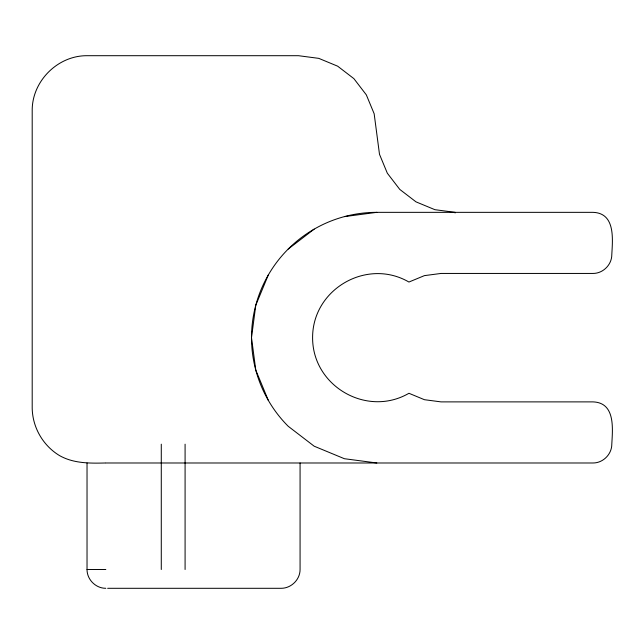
<?xml version="1.0" encoding="UTF-8"?>
<svg xmlns="http://www.w3.org/2000/svg" width="644" height="644" viewBox="0 0 644 644"><rect width="100%" height="100%" fill="white"/><g stroke="black" fill="none" stroke-linecap="round" stroke-linejoin="round"><path stroke-width="0.97" d="M455.067 212.979L455.155 212.343L434.877 209.678L415.992 201.854L399.771 189.408L387.318 173.188L379.493 154.294L374.156 113.747L366.331 94.861L353.886 78.64L337.665 66.187L318.772 58.363L298.502 55.698L87.029 55.698C57.686 55.513 32.015 81.184 32.2 110.527L32.2 408.159C32.522 427.463 43.059 445.704 59.61 455.638C73.569 463.503 89.814 463.382 105.358 462.988M268.298 275.004L255.781 305.232L251.506 337.665L255.781 370.099L268.298 400.327M288.214 249.051L314.167 229.135M344.395 216.617L376.829 212.343L593.003 212.343C615.543 213.092 612.637 238.972 611.8 254.638C611.864 264.7 603.066 273.499 593.003 273.442L441.051 273.442L424.428 275.624L408.94 282.04C366.951 257.664 312.477 289.116 312.598 337.665C312.477 386.215 366.951 417.666 408.94 393.283L424.428 399.699L441.051 401.888L593.003 401.888C615.543 402.637 612.637 428.518 611.8 444.183C611.864 454.245 603.066 463.044 593.003 462.988L105.825 462.988M87.029 462.988L87.029 569.505L105.825 569.505M107.653 588.302L281.106 588.302C291.193 588.375 300.12 579.624 300.072 569.505L300.072 462.988M376.829 462.988L344.395 458.713L314.167 446.195L288.214 426.28A125.322 125.322 0 0 1 376.829 212.343M105.825 588.302C95.763 588.366 86.964 579.568 87.029 569.505M185.086 444.183L185.086 569.505M161.282 444.183L161.282 569.505"/></g></svg>
